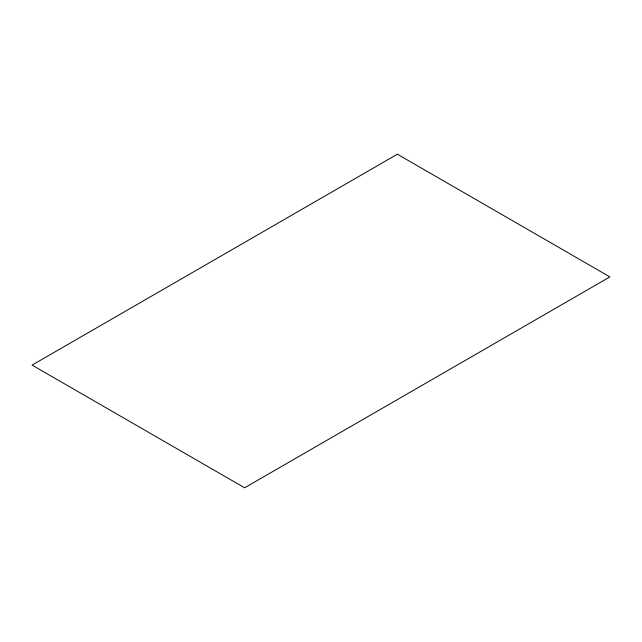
<?xml version="1.0" encoding="UTF-8"?>
<svg xmlns="http://www.w3.org/2000/svg" width="642" height="642" viewBox="0 0 642 642"><rect width="100%" height="100%" fill="white"/><g stroke="black" fill="none" stroke-linecap="round" stroke-linejoin="round"><path stroke-width="0.96" d="M397.374 154.208L32.1 365.097L244.626 487.792L609.9 276.903L397.374 154.208"/></g></svg>
